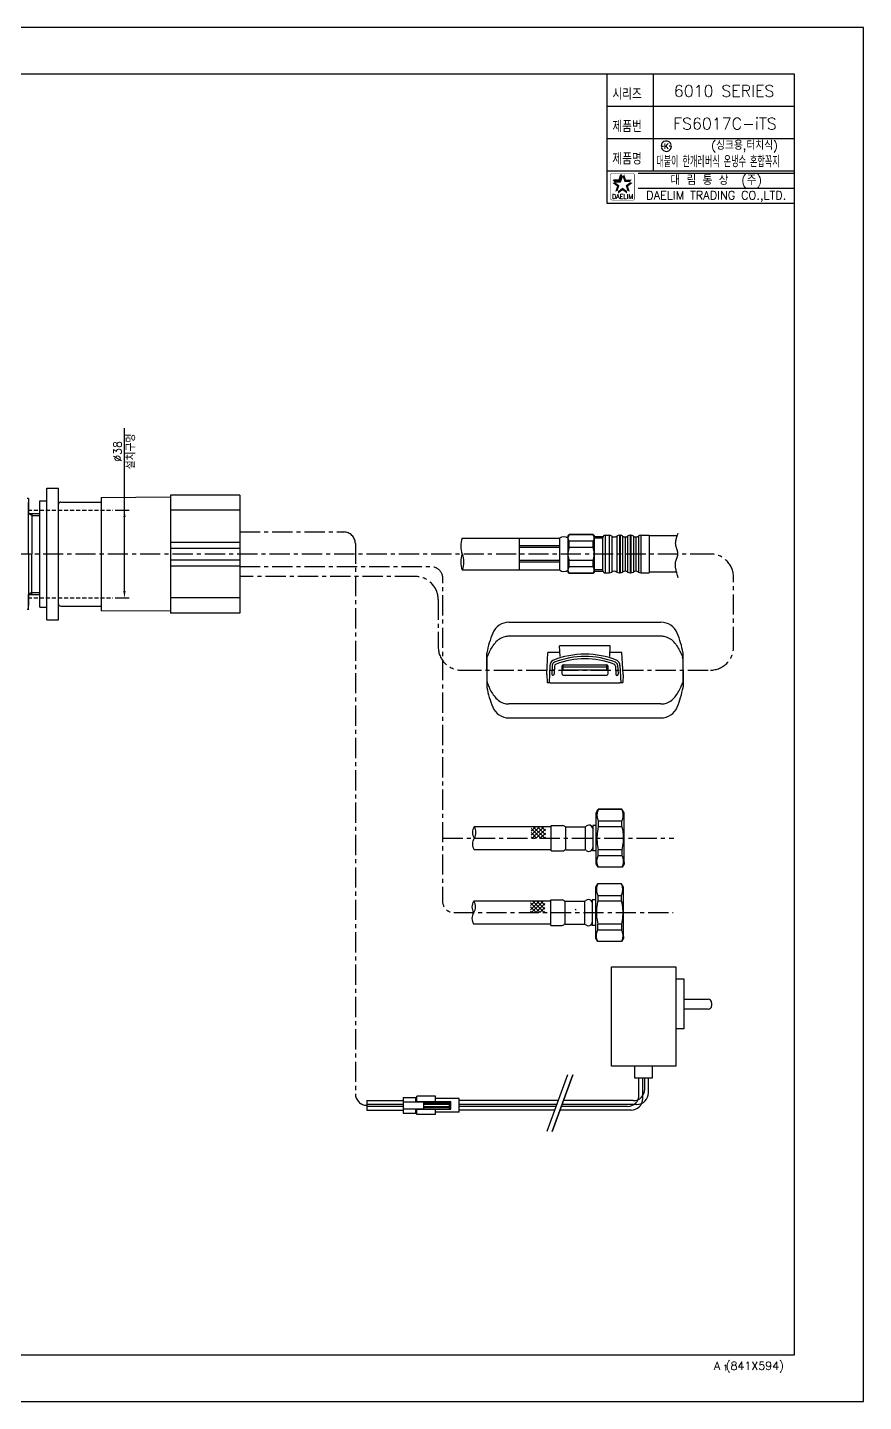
# Model space of a CAD drawing. Extents: x 19044 to 19885, y -10133 to -9539.
# Drawn here: x 19523 to 19885, y -10133 to -9539 of the extents above; entities that cross this region are included whole.
import ezdxf
from ezdxf.enums import TextEntityAlignment as Align

# ---------------------------------------------------------------- set-up
doc = ezdxf.new("R2010")
doc.units = 0
doc.header["$LTSCALE"] = 7
doc.header["$MEASUREMENT"] = 0
doc.linetypes.add('CENTER', pattern=[2, 1.25, -0.25, 0.25, -0.25])
doc.linetypes.add('HIDDEN', pattern=[0.375, 0.25, -0.125])
doc.layers.get('0').update_dxf_attribs({"color": 2, "linetype": 'CONTINUOUS'})
for name, color, linetype in [('02___PRT_ALL_AXES', 7, 'CONTINUOUS'), ('5', 2, 'CONTINUOUS'), ('6', 3, 'CONTINUOUS'), ('CENTER', 1, 'CENTER'), ('CL', 1, 'CENTER'), ('D', 2, 'CONTINUOUS'), ('DIM', 2, 'CONTINUOUS'), ('DWG', 7, 'CONTINUOUS'), ('HT', 3, 'CONTINUOUS'), ('TXT', 4, 'CONTINUOUS')]:
    doc.layers.add(name, color=color, linetype=linetype)
doc.styles.add('GHS', font='ROMANS.shx', dxfattribs={"bigfont": 'GHS.shx'})
doc.styles.add('HAN', font='TXT.shx', dxfattribs={"bigfont": 'GHS.shx'})
doc.styles.add('ROMANS', font='romans', dxfattribs={"bigfont": 'GHS.shx'})

# ---------------------------------------------------------------- blocks, each defined once
blk = doc.blocks.new('BORDER')
for p, q in [((1, 1), (0, 1)), ((1, 0), (1, 1)), ((0, 0), (1, 0))]:
    blk.add_line(p, q)
blk = doc.blocks.new('KS')
at = {"layer": 'D'}
for p, q in [((-2.25, 0), (-1.75, 0)), ((-1.75, 0), (-1.25, 0)), ((1.75, 0), (1.25, 0)), ((2.25, 0), (1.75, 0))]:
    blk.add_line(p, q, dxfattribs=at)
for start, end in [(15, 180), (195, 0)]:
    blk.add_arc((0, 0), 2.25, start, end, dxfattribs=at)
at = {"layer": 'D', "style": 'HAN'}
blk.add_text('K', height=2.39, dxfattribs=at).set_placement((0, 0), align=Align.MIDDLE)
blk = doc.blocks.new('A$C3E32364B')
at = {"layer": 'DWG'}
for p, q in [((-34.54, 16.63), (31.26, 16.63)), ((31.26, 10.58), (-34.54, 10.58)), ((9.34, 6.41), (-12.62, 6.41)), ((-12.38, 1.87), (-12.62, 6.41)), ((9.1, 1.87), (9.34, 6.41)), ((-44.06, 3.45), (-44.14, 3.45)), ((-44.14, -4.05), (-44.14, 3.45)), ((-44.14, 1.85), (-44.14, -9.95)), ((-18.14, -5.96), (-17.64, 3.58)), ((-12.47, 3.58), (-17.64, 3.58)), ((14.36, 3.58), (9.19, 3.58)), ((14.86, -5.96), (14.36, 3.58)), ((40.86, -4.05), (40.86, 3.01)), ((40.86, -9.95), (40.86, 1.85)), ((-44.14, -4.05), (-44.14, -11.1)), ((-16.79, -2.11), (-17.18, -9.49)), ((-15.78, -1.94), (-15.98, -5.72)), ((-14.89, -4.05), (-15.89, -4.05)), ((-14.8, -2.32), (-14.98, -5.78)), ((-11.54, -5.75), (-11.54, -2.25)), ((8.26, -4.05), (-11.54, -4.05)), ((-11.14, -2.25), (-11.14, -3.69)), ((-11.14, -2.63), (7.86, -2.63)), ((-11.04, -1.75), (7.76, -1.75)), ((-10.64, -1.75), (7.36, -1.75)), ((7.36, -4.05), (-10.64, -4.05)), ((7.86, -3.69), (7.86, -2.25)), ((8.26, -2.25), (8.26, -5.75)), ((11.52, -2.32), (11.7, -5.85)), ((12.5, -1.94), (12.7, -5.8)), ((13.51, -2.11), (13.9, -9.49)), ((40.86, -4.05), (40.86, -11.1)), ((-18.14, -5.96), (-17.96, -9.46)), ((-17.96, -9.46), (-17.18, -9.46)), ((-17.18, -9.46), (-17.18, -9.49)), ((-17.01, -6.25), (-17.01, -6.35)), ((-16.68, -9.57), (13.4, -9.57)), ((-15.48, -6.25), (-15.48, -6.25)), ((-15.18, -9.57), (-15.18, -9.59)), ((-11.04, -6.25), (7.76, -6.25)), ((11.9, -9.57), (11.9, -9.59)), ((12.2, -6.32), (12.2, -6.32)), ((13.9, -9.46), (14.68, -9.46)), ((14.86, -5.96), (14.68, -9.46)), ((31.26, -18.67), (-34.54, -18.67)), ((-34.54, -24.72), (31.26, -24.72))]:
    blk.add_line(p, q, dxfattribs=at)
for centre, radius, start, end in [((-2.86, -4.14), 41.91, 157.43223, 169.57491), ((-34.54, 9.03), 7.6, 90, 157.29733), ((31.26, 9.03), 7.6, 22.68919, 90), ((-0.34, -4.12), 41.83, 10.41318, 22.57955), ((-34.54, 2.98), 7.6, 103.51555, 142.31257), ((-34.55, 2.98), 7.6, 89.93328, 103.45426), ((31.27, 2.98), 7.6, 76.54571, 90.06022), ((31.26, 2.98), 7.6, 37.68741, 76.47946), ((-3.2, -4.07), 41.56, 169.59529, 170.00596), ((-13.8, -2.27), 3, 125.36739, 177), ((-1.64, -34.55), 37.4, 68.1958, 111.8042), ((-1.64, -34.55), 36.4, 68.76111, 111.23889), ((-1.64, -34.55), 35.4, 69.29829, 110.70171), ((10.52, -2.27), 3, 3, 54.63261), ((23.02, -4.28), 18.49, 17.64954, 18.57571), ((-0.08, -4.07), 41.56, 9.99404, 10.40471), ((-15.48, -5.75), 0.5, 177, 270), ((-14.28, -2.02), 1.5, 111.23889, 177), ((-15.48, -5.75), 0.5, 270, 357), ((-13.8, -2.37), 1, 110.70171, 177), ((-11.04, -2.25), 0.5, 90, 180), ((-11.04, -5.75), 0.5, 180, 270), ((-10.64, -2.25), 0.5, 90, 180), ((7.36, -2.25), 0.5, 0, 90), ((7.76, -2.25), 0.5, 0, 90), ((7.76, -5.75), 0.5, 270, 0), ((10.52, -2.37), 1, 3, 69.29829), ((11, -2.02), 1.5, 3, 68.76111), ((12.2, -5.82), 0.5, 183, 270), ((12.2, -5.82), 0.5, 270, 3), ((-3.2, -4.03), 41.56, 189.99404, 190.40471), ((-2.86, -3.95), 41.91, 190.42509, 202.56777), ((-0.34, -3.97), 41.83, 337.42045, 349.58682), ((23.02, -3.81), 18.49, 341.42429, 342.35046), ((-0.08, -4.03), 41.56, 349.59529, 350.00596), ((-34.54, -11.07), 7.6, 217.68743, 256.48445), ((31.26, -11.07), 7.6, 283.52054, 322.31259), ((-34.54, -17.12), 7.6, 202.70267, 270), ((-34.55, -11.08), 7.6, 256.54574, 270.06672), ((31.27, -11.07), 7.6, 269.93978, 283.45429), ((31.26, -17.12), 7.6, 270, 337.31081)]:
    blk.add_arc(centre, radius, start, end, dxfattribs=at)
for points, start_tangent, end_tangent in [([(-43.92, 1.33), (-43.13, 3.37), (-42.01, 5.51), (-40.55, 7.63)], (0.303182, 0.952933), (0.61135, 0.791361)), ([(37.27, 7.63), (38.73, 5.51), (39.85, 3.37), (40.54, 1.61)], (0.61135, -0.791361), (0.318546, -0.947907)), ([(-44.14, 3.01), (-44.13, 3.11), (-44.13, 3.15)], (0, 1), (0.171005, 0.98527)), ([(-44.14, -0.25), (-44.13, 0.03), (-44.12, 0.3), (-44.09, 0.57)], (0, 1), (0.138637, 0.990343)), ([(-44.09, 0.57), (-44.01, 0.97), (-43.92, 1.33)], (0.138637, 0.990343), (0.303383, 0.952869)), ([(40.8, 0.57), (40.73, 0.97), (40.64, 1.33)], (-0.138637, 0.990343), (-0.303014, 0.952986)), ([(40.86, -0.25), (40.85, 0.03), (40.84, 0.3), (40.8, 0.57)], (0, 1), (-0.138637, 0.990343)), ([(40.86, 3.01), (40.85, 3.11), (40.85, 3.15)], (0, 1), (-0.175646, 0.984453)), ([(-10.64, -4.05), (-10.83, -4.02), (-10.99, -3.94), (-11.1, -3.83), (-11.14, -3.69)], (-1, 0), (0, 1)), ([(7.86, -3.69), (7.82, -3.83), (7.71, -3.94), (7.55, -4.02), (7.36, -4.05)], (0, -1), (-1, 0)), ([(-44.14, -7.84), (-44.13, -8.12), (-44.12, -8.39), (-44.09, -8.66)], (0, -1), (0.138637, -0.990343)), ([(-44.14, -11.1), (-44.13, -11.2), (-44.13, -11.24)], (0, -1), (0.171005, -0.98527)), ([(-44.09, -8.66), (-44.01, -9.07), (-43.92, -9.42)], (0.138637, -0.990343), (0.303383, -0.952869)), ([(-43.92, -9.42), (-43.13, -11.46), (-42.01, -13.6), (-40.55, -15.72)], (0.303182, -0.952933), (0.61135, -0.791361)), ([(-16.68, -9.57), (-16.87, -9.56), (-17.03, -9.54), (-17.14, -9.52), (-17.18, -9.49)], (-1, 0), (0.052336, 0.99863)), ([(13.86, -9.52), (13.75, -9.54), (13.59, -9.56), (13.4, -9.57)], (-0.944425, -0.328728), (-1, 0)), ([(13.9, -9.49), (13.86, -9.52)], (0.052336, -0.99863), (-0.944425, -0.328728)), ([(37.27, -15.72), (38.73, -13.6), (39.85, -11.46), (40.54, -9.7)], (0.61135, 0.791361), (0.318546, 0.947907)), ([(40.8, -8.66), (40.73, -9.07), (40.64, -9.42)], (-0.138637, -0.990343), (-0.303014, -0.952986)), ([(40.86, -7.84), (40.85, -8.12), (40.84, -8.39), (40.8, -8.66)], (0, -1), (-0.138637, -0.990343)), ([(40.86, -11.1), (40.85, -11.2), (40.85, -11.24)], (0, -1), (-0.175646, -0.984453))]:
    blk.add_spline(points, degree=3, dxfattribs=dict(at, start_tangent=start_tangent, end_tangent=end_tangent))

msp = doc.modelspace()

# ---------------------------------------------------------------- hatches: boundary and pattern name
at = {"layer": 'HT', "ltscale": 0.6}
h = msp.add_hatch(dxfattribs=at)
h.set_pattern_fill('ANSI37', color=256, scale=10, angle=90)
h.set_pattern_definition([(135, (15684.6827, -30114.3704), (-0.88388348, -0.88388348), []), (225, (15684.6827, -30114.3704), (0.88388348, -0.88388348), [])])
h.paths.add_polyline_path([(19741.12, -9889.44), (19741.12, -9884.44), (19747.38, -9884.44), (19747.38, -9889.44)])
h = msp.add_hatch(dxfattribs=at)
h.set_pattern_fill('ANSI37', color=256, scale=10, angle=90)
h.set_pattern_definition([(135, (15684.455, -30146.5324), (-0.88388348, -0.88388348), []), (225, (15684.455, -30146.5324), (0.88388348, -0.88388348), [])])
h.paths.add_polyline_path([(19740.89, -9921.6), (19740.89, -9916.6), (19747.15, -9916.6), (19747.15, -9921.6)])

# ---------------------------------------------------------------- linework, layer by layer
at = {"color": 7}
for p, q in [((19774, -9558.94), (19774, -9614.94)), ((19794, -9558.94), (19794, -9600.94)), ((19774, -9572.94), (19855, -9572.94)), ((19774, -9586.94), (19855, -9586.94)), ((19774, -9600.94), (19855, -9600.94)), ((19774, -9614.94), (19855, -9614.94))]:
    msp.add_line(p, q, dxfattribs=at)
at = {"color": 2}
for p, q in [((19776.81, -9604.76), (19779.24, -9604.76)), ((19777.48, -9605.68), (19776.81, -9604.76)), ((19779.24, -9604.76), (19779.99, -9602.45)), ((19779.9, -9605.68), (19780.65, -9603.37)), ((19780.65, -9603.37), (19779.99, -9602.45)), ((19777.48, -9605.68), (19779.9, -9605.68)), ((19699.79, -10000.88), (19691.79, -10000.88)), ((19691.79, -10003.38), (19691.79, -10000.88)), ((19699.79, -10003.18), (19699.79, -10000.88)), ((19710.09, -10001.88), (19699.79, -10001.88)), ((19710.09, -10007.88), (19710.09, -10001.88)), ((19691.79, -10003.18), (19706.39, -10003.18)), ((19691.79, -10008.88), (19691.79, -10006.38)), ((19691.79, -10006.58), (19706.39, -10006.58)), ((19699.79, -10008.88), (19691.79, -10008.88)), ((19694.79, -10006.58), (19694.79, -10003.18)), ((19694.79, -10003.88), (19705.79, -10003.88)), ((19694.79, -10004.38), (19705.79, -10004.38)), ((19694.79, -10005.38), (19705.79, -10005.38)), ((19694.79, -10005.88), (19705.79, -10005.88)), ((19699.79, -10008.88), (19699.79, -10006.58)), ((19710.09, -10007.88), (19699.79, -10007.88)), ((19705.79, -10006.58), (19705.79, -10003.18)), ((19706.39, -10006.58), (19706.39, -10003.18))]:
    msp.add_line(p, q, dxfattribs=at)
at = {"color": 2, "linetype": 'Continuous'}
for p, q in [((19787.5, -9601.94), (19855, -9601.94)), ((19787.5, -9608.44), (19855, -9608.44))]:
    msp.add_line(p, q, dxfattribs=at)
at = {"color": 6}
for p, q in [((19756.27, -9759.22), (19757.22, -9759.22)), ((19773.15, -9758.46), (19773.15, -9774.71)), ((19774.95, -9758.46), (19774.95, -9774.71)), ((19776.04, -9758.82), (19776.04, -9774.35)), ((19778.25, -9758.82), (19778.25, -9774.35)), ((19779.35, -9758.46), (19779.35, -9774.71)), ((19779.65, -9758.46), (19779.65, -9774.71)), ((19780.76, -9758.82), (19780.76, -9774.35)), ((19781.83, -9759.18), (19781.83, -9773.99)), ((19782.9, -9758.82), (19782.9, -9774.35)), ((19784.01, -9758.46), (19784.01, -9774.71)), ((19784.32, -9758.46), (19784.32, -9774.71)), ((19785.43, -9758.82), (19785.43, -9774.35)), ((19786.5, -9759.18), (19786.5, -9773.99)), ((19787.57, -9758.82), (19787.57, -9774.35)), ((19788.68, -9758.46), (19788.68, -9774.71)), ((19772.22, -9759.71), (19768.47, -9759.71)), ((19772.22, -9773.46), (19768.47, -9773.46))]:
    msp.add_line(p, q, dxfattribs=at)
at = {"color": 7, "linetype": 'Continuous'}
for p, q in [((19757.69, -9758.15), (19757.22, -9758.61)), ((19757.22, -9774.55), (19757.22, -9758.61)), ((19757.69, -9758.15), (19757.69, -9758.3)), ((19768, -9758.3), (19757.69, -9758.3)), ((19768.47, -9758.61), (19768, -9758.15)), ((19768, -9758.3), (19768, -9758.15)), ((19768.47, -9758.61), (19768.47, -9774.55)), ((19773.15, -9758.46), (19774.95, -9758.46)), ((19779.35, -9758.46), (19779.65, -9758.46)), ((19784.01, -9758.46), (19784.32, -9758.46)), ((19788.66, -9758.46), (19792.22, -9758.46)), ((19792.22, -9758.46), (19792.22, -9774.71)), ((19768, -9761.07), (19757.69, -9761.07)), ((19757.69, -9763.81), (19757.69, -9761.07)), ((19768, -9763.81), (19757.69, -9763.81)), ((19768, -9763.81), (19768, -9761.07)), ((19768, -9769.36), (19757.69, -9769.36)), ((19757.69, -9772.1), (19757.69, -9769.36)), ((19768, -9772.1), (19768, -9769.36)), ((19757.69, -9775.02), (19757.22, -9774.55)), ((19768, -9772.1), (19757.69, -9772.1)), ((19768, -9774.87), (19757.69, -9774.87)), ((19757.69, -9774.87), (19757.69, -9775.02)), ((19768.47, -9774.55), (19768, -9775.02)), ((19768, -9775.02), (19768, -9774.87)), ((19773.15, -9774.71), (19774.95, -9774.71)), ((19779.35, -9774.71), (19779.65, -9774.71)), ((19784.01, -9774.71), (19784.32, -9774.71)), ((19788.66, -9774.71), (19792.22, -9774.71))]:
    msp.add_line(p, q, dxfattribs=at)
for p, q in [((19772.22, -9759.08), (19768.47, -9759.08)), ((19772.22, -9773.78), (19772.22, -9759.38)), ((19804.35, -9758.77), (19792.22, -9758.77)), ((19711.4, -9759.71), (19753.47, -9759.71)), ((19735.97, -9759.71), (19735.97, -9773.46)), ((19735.97, -9759.71), (19735.97, -9773.46)), ((19753.47, -9763.1), (19735.97, -9763.1)), ((19753.47, -9763.81), (19735.97, -9763.81)), ((19753.47, -9759.71), (19753.47, -9773.46)), ((19753.47, -9769.36), (19735.97, -9769.36)), ((19753.47, -9770.06), (19735.97, -9770.06)), ((19711.4, -9773.46), (19753.47, -9773.46)), ((19772.22, -9774.08), (19768.47, -9774.08)), ((19804.12, -9774.4), (19792.22, -9774.4)), ((19790.34, -9997.88), (19790.34, -9993.06)), ((19791.94, -9999.48), (19791.94, -9993.06)), ((19670.13, -10002.83), (19685.79, -10002.83)), ((19752.9, -10002.88), (19710.04, -10002.88)), ((19785.34, -10002.88), (19755.19, -10002.88)), ((19670.13, -10004.43), (19685.79, -10004.43)), ((19752.31, -10004.48), (19710.04, -10004.48)), ((19786.94, -10004.48), (19754.6, -10004.48))]:
    msp.add_line(p, q)
at = {"color": 5}
msp.add_line((19760.61, -9920.6), (19760.18, -9920.09), dxfattribs=at)
at = {"color": 1}
for p, q in [((19787.84, -10000.38), (19787.84, -9993.06)), ((19789.44, -10001.98), (19789.44, -9993.06)), ((19685.79, -10001.48), (19685.79, -10008.28)), ((19685.79, -10001.48), (19691.29, -10001.48)), ((19691.29, -10003.38), (19691.29, -10001.48)), ((19691.29, -10002.08), (19691.79, -10002.08)), ((19691.79, -10003.38), (19691.79, -10002.08)), ((19670.13, -10005.33), (19685.79, -10005.33)), ((19670.13, -10006.93), (19685.79, -10006.93)), ((19685.79, -10003.38), (19694.79, -10003.38)), ((19685.79, -10006.38), (19694.79, -10006.38)), ((19685.79, -10008.28), (19691.29, -10008.28)), ((19691.29, -10008.28), (19691.29, -10006.38)), ((19691.29, -10007.68), (19691.79, -10007.68)), ((19691.79, -10007.68), (19691.79, -10006.38)), ((19694.79, -10006.38), (19694.79, -10003.38)), ((19751.98, -10005.38), (19710.04, -10005.38)), ((19751.39, -10006.98), (19710.04, -10006.98)), ((19784.44, -10006.98), (19753.69, -10006.98)), ((19782.84, -10005.38), (19754.27, -10005.38))]:
    msp.add_line(p, q, dxfattribs=at)
at = {"color": 2, "linetype": 'Continuous', "const_width": 0.2}
for points in [[(19775.48, -9602.81, -0.414214), (19776.23, -9602.06)], [(19775.48, -9612.81), (19775.48, -9602.81, -1)], [(19776.23, -9602.06), (19785.23, -9602.06, -0.414214), (19785.98, -9602.81, 0.043396)], [(19785.98, -9602.81), (19785.98, -9612.81, -0.414214), (19785.23, -9613.56)], [(19785.23, -9613.56), (19776.48, -9613.56, -0.414214), (19775.48, -9612.81, 0.672398)]]:
    msp.add_lwpolyline(points, format="xyb", dxfattribs=at)
for centre, radius, start, end in [((19755.35, -9762.21), 3.12, 53.1301, 126.8699), ((19755.35, -9770.96), 3.12, 233.1301, 306.8699), ((19785.34, -9997.88), 5, 270, 0), ((19786.94, -9999.48), 5, 270, 0)]:
    msp.add_arc(centre, radius, start, end)
at = {"color": 7, "linetype": 'Continuous'}
for centre, radius, start, end in [((19773.15, -9759.38), 0.926, 90, 180), ((19774.94, -9760.33), 1.87, 53.87348, 89.73072), ((19777.15, -9757.31), 1.87, 233.87348, 306.12652), ((19779.36, -9760.33), 1.87, 90.26928, 126.12652), ((19779.66, -9760.33), 1.87, 53.87348, 90.26928), ((19781.87, -9757.31), 1.87, 233.87348, 268.90941), ((19781.8, -9757.31), 1.87, 271.09059, 306.12652), ((19784.01, -9760.33), 1.87, 89.73072, 126.12652), ((19784.33, -9760.33), 1.87, 53.87348, 90.26928), ((19786.54, -9757.31), 1.87, 233.87348, 268.90941), ((19786.46, -9757.31), 1.87, 271.09059, 306.12652), ((19788.67, -9760.33), 1.87, 89.73072, 126.12652), ((19773.15, -9773.78), 0.926, 180, 270), ((19774.94, -9772.84), 1.87, 270.26928, 306.12652), ((19777.15, -9775.86), 1.87, 53.87348, 126.12652), ((19779.36, -9772.84), 1.87, 233.87348, 269.73072), ((19779.66, -9772.84), 1.87, 269.73072, 306.12652), ((19781.87, -9775.86), 1.87, 91.09059, 126.12652), ((19781.8, -9775.86), 1.87, 53.87348, 88.90941), ((19784.01, -9772.84), 1.87, 233.87348, 270.26928), ((19784.33, -9772.84), 1.87, 269.73072, 306.12652), ((19786.54, -9775.86), 1.87, 91.09059, 126.12652), ((19786.46, -9775.86), 1.87, 53.87348, 88.90941), ((19788.67, -9772.84), 1.87, 233.87348, 270.26928)]:
    msp.add_arc(centre, radius, start, end, dxfattribs=at)
at = {"color": 1}
for centre in [(19782.84, -10000.38), (19784.44, -10001.98)]:
    msp.add_arc(centre, 5, 270, 0, dxfattribs=at)
at = {"color": 7, "linetype": 'Continuous'}
for points, knots in [([(19757.22, -9759.68), (19757.22, -9759.56), (19757.25, -9759.32), (19757.34, -9758.97), (19757.49, -9758.63), (19757.62, -9758.4), (19757.69, -9758.3)], [0, 0, 0, 0, 0.238592, 0.482452, 0.735548, 1, 1, 1, 1]), ([(19768.47, -9759.68), (19768.47, -9759.56), (19768.45, -9759.32), (19768.36, -9758.97), (19768.21, -9758.63), (19768.08, -9758.4), (19768, -9758.3)], [0, 0, 0, 0, 0.238592, 0.482452, 0.735548, 1, 1, 1, 1]), ([(19757.69, -9761.07), (19757.62, -9760.96), (19757.49, -9760.74), (19757.34, -9760.39), (19757.25, -9760.04), (19757.22, -9759.8), (19757.22, -9759.68)], [0, 0, 0, 0, 0.264452, 0.517548, 0.761408, 1, 1, 1, 1]), ([(19757.22, -9766.58), (19757.22, -9766.35), (19757.24, -9765.88), (19757.37, -9764.94), (19757.55, -9764.26), (19757.69, -9763.81)], [0, 0, 0, 0, 0.250079, 0.500158, 1, 1, 1, 1]), ([(19768, -9761.07), (19768.08, -9760.96), (19768.21, -9760.74), (19768.36, -9760.39), (19768.45, -9760.04), (19768.47, -9759.8), (19768.47, -9759.68)], [0, 0, 0, 0, 0.264452, 0.517548, 0.761408, 1, 1, 1, 1]), ([(19768.47, -9766.58), (19768.47, -9766.35), (19768.45, -9765.88), (19768.33, -9764.94), (19768.15, -9764.26), (19768, -9763.81)], [0, 0, 0, 0, 0.250079, 0.500158, 1, 1, 1, 1]), ([(19757.69, -9769.36), (19757.55, -9768.91), (19757.37, -9768.22), (19757.24, -9767.29), (19757.22, -9766.82), (19757.22, -9766.58)], [0, 0, 0, 0, 0.499842, 0.749921, 1, 1, 1, 1]), ([(19768, -9769.36), (19768.15, -9768.91), (19768.33, -9768.22), (19768.45, -9767.29), (19768.47, -9766.82), (19768.47, -9766.58)], [0, 0, 0, 0, 0.499842, 0.749921, 1, 1, 1, 1]), ([(19757.22, -9773.48), (19757.22, -9773.37), (19757.25, -9773.13), (19757.34, -9772.77), (19757.49, -9772.43), (19757.62, -9772.21), (19757.69, -9772.1)], [0, 0, 0, 0, 0.238592, 0.482452, 0.735548, 1, 1, 1, 1]), ([(19757.69, -9774.87), (19757.62, -9774.76), (19757.49, -9774.54), (19757.34, -9774.19), (19757.25, -9773.84), (19757.22, -9773.6), (19757.22, -9773.48)], [0, 0, 0, 0, 0.264452, 0.517548, 0.761408, 1, 1, 1, 1]), ([(19768.47, -9773.48), (19768.47, -9773.37), (19768.45, -9773.13), (19768.36, -9772.77), (19768.21, -9772.43), (19768.08, -9772.21), (19768, -9772.1)], [0, 0, 0, 0, 0.238592, 0.482452, 0.735548, 1, 1, 1, 1]), ([(19768, -9774.87), (19768.08, -9774.76), (19768.21, -9774.54), (19768.36, -9774.19), (19768.45, -9773.84), (19768.47, -9773.6), (19768.47, -9773.48)], [0, 0, 0, 0, 0.264452, 0.517548, 0.761408, 1, 1, 1, 1])]:
    msp.add_open_spline(points, degree=3, knots=knots, dxfattribs=at)
at = {"color": 2}
for points in [[(19776.81, -9604.76), (19777.48, -9605.68), (19779.24, -9604.76), (19779.9, -9605.68)], [(19779.24, -9604.76), (19779.9, -9605.68), (19779.99, -9602.45), (19780.65, -9603.37)], [(19781.46, -9602.45), (19780.8, -9603.37), (19782.21, -9604.76), (19781.55, -9605.68)], [(19782.21, -9604.76), (19781.55, -9605.68), (19784.64, -9604.76), (19783.97, -9605.68)], [(19778.32, -9607.59), (19779.39, -9607.24), (19776.36, -9606.17), (19777.43, -9605.82)], [(19777.57, -9609.9), (19778.64, -9609.55), (19778.32, -9607.59), (19779.39, -9607.24)], [(19780.73, -9609.34), (19780.73, -9608.21), (19778.76, -9610.77), (19778.76, -9609.64)], [(19782.69, -9610.77), (19782.69, -9609.64), (19780.73, -9609.34), (19780.73, -9608.21)], [(19785.1, -9606.17), (19784.02, -9605.82), (19783.13, -9607.59), (19782.06, -9607.24)], [(19783.13, -9607.59), (19782.06, -9607.24), (19783.88, -9609.9), (19782.81, -9609.55)]]:
    msp.add_solid(points, dxfattribs=at)
at = {"layer": '02___PRT_ALL_AXES', "color": 7, "linetype": 'Continuous'}
for p, q in [((19768, -9758.15), (19757.69, -9758.15)), ((19768, -9775.02), (19757.69, -9775.02))]:
    msp.add_line(p, q, dxfattribs=at)
at = {"layer": '5', "color": 0, "linetype": 'Continuous'}
for p, q in [((19807.27, -9959.06), (19817.78, -9959.06)), ((19819.28, -9960.56), (19819.28, -9961.84)), ((19817.78, -9963.34), (19807.27, -9963.34)), ((19748.09, -10016.01), (19757.02, -9991.6)), ((19750.33, -10016.15), (19759.26, -9991.75)), ((19750.38, -10016.01), (19759.32, -9991.6))]:
    msp.add_line(p, q, dxfattribs=at)
msp.add_lwpolyline([(19775.99, -9944.97), (19803.79, -9944.97), (19803.79, -9987.99), (19775.99, -9987.99)], close=True, dxfattribs=at)
for points in [[(19803.79, -9950.16), (19807.27, -9950.16), (19807.27, -9971.84), (19803.79, -9971.84)], [(19793.59, -9987.99), (19793.59, -9993.09), (19786.03, -9993.09), (19786.03, -9987.99)]]:
    msp.add_lwpolyline(points, dxfattribs=at)
for centre, start, end in [((19817.78, -9960.56), 0, 90), ((19817.78, -9961.84), 270, 0)]:
    msp.add_arc(centre, 1.5, start, end, dxfattribs=at)
at = {"layer": '6'}
msp.add_lwpolyline([(19804.82, -9776.85, -0.00438), (19804.22, -9774.76, -0.003598), (19804.07, -9774.2, -0.006082), (19803.93, -9773.63, -0.008667), (19803.8, -9773.06, -0.011396), (19803.7, -9772.5, -0.014251), (19803.63, -9771.94, -0.017204), (19803.6, -9771.38, -0.020137), (19803.61, -9770.82, -0.022892), (19803.66, -9770.27, -0.025211), (19803.77, -9769.72, -0.013861), (19803.86, -9769.4, -0.007873), (19803.97, -9769.09, -0.005853), (19804.08, -9768.77, -0.000177), (19804.2, -9768.46, 0.002663), (19804.31, -9768.15, 0.006519), (19804.42, -9767.83, 0.010605), (19804.52, -9767.52, 0.014918), (19804.6, -9767.21, 0.019502), (19804.66, -9766.9, 0.02413), (19804.69, -9766.58, 0.030961), (19804.68, -9766.2, 0.021823), (19804.63, -9765.82, 0.019241), (19804.55, -9765.43, 0.010495), (19804.45, -9765.05, 0.008652), (19804.33, -9764.66, 0.000577), (19804.2, -9764.28, -0.00251), (19804.08, -9763.89, -0.00728), (19803.96, -9763.5, -0.012311), (19803.85, -9763.11, -0.017646), (19803.77, -9762.73, -0.025993), (19803.72, -9762.24, -0.021171), (19803.71, -9761.75, -0.020859), (19803.74, -9761.26, -0.015517), (19803.81, -9760.77, -0.015069), (19803.91, -9760.28, -0.009842), (19804.03, -9759.79, -0.009633), (19804.18, -9759.3, -0.004679), (19804.34, -9758.81, -0.004713), (19804.51, -9758.32, -0.001727), (19804.77, -9757.59)], format="xyb", dxfattribs=at)
at = {"layer": 'CENTER', "color": 1, "linetype": 'CENTER'}
for p, q in [((19818.74, -9766.58), (19360.65, -9766.58)), ((19828.74, -9806.76), (19828.74, -9776.58)), ((19700.98, -9786.26), (19700.98, -9806.76)), ((19710.98, -9816.76), (19818.74, -9816.76))]:
    msp.add_line(p, q, dxfattribs=at)
at = {"layer": 'CENTER', "color": 1, "linetype": 'CENTER', "flags": 128}
msp.add_lwpolyline([(19615.15, -9771.95), (19697.83, -9771.95, -0.414214), (19702.83, -9776.95), (19702.83, -9916.6, 0.414214), (19707.83, -9921.6), (19802.69, -9921.6)], format="xyb", dxfattribs=at)
at = {"layer": 'CENTER', "color": 1, "linetype": 'CENTER'}
for centre, start, end in [((19818.74, -9776.58), 0, 90), ((19690.98, -9786.26), 0, 90), ((19710.98, -9806.76), 180, 270), ((19818.74, -9806.76), 270, 0)]:
    msp.add_arc(centre, 10, start, end, dxfattribs=at)
at = {"layer": 'CL'}
for p, q in [((19615.15, -9757.03), (19660.13, -9757.03)), ((19665.13, -9762.03), (19665.13, -9999.9)), ((19690.98, -9776.26), (19615.15, -9776.26)), ((19702.83, -9889.44), (19802.92, -9889.44))]:
    msp.add_line(p, q, dxfattribs=at)
for centre, start, end in [((19660.13, -9762.03), 0, 90), ((19670.13, -9999.9), 180, 270)]:
    msp.add_arc(centre, 5, start, end, dxfattribs=at)
at = {"layer": 'D'}
for p, q in [((19756.14, -9894.44), (19756.14, -9884.44)), ((19764.49, -9884.44), (19764.49, -9894.44)), ((19755.91, -9926.6), (19755.91, -9916.6)), ((19764.27, -9916.6), (19764.27, -9926.6))]:
    msp.add_line(p, q, dxfattribs=at)
for centre, start, end in [((19720.41, -9886.94), 146.97503, 213.02497), ((19720.41, -9891.94), 146.97503, 213.02497), ((19712.72, -9886.94), 326.97503, 33.02497), ((19720.18, -9919.1), 146.97503, 213.02497), ((19712.49, -9919.1), 326.97503, 33.02497), ((19720.18, -9924.1), 146.97503, 213.02497)]:
    msp.add_arc(centre, 4.59, start, end, dxfattribs=at)
at = {"layer": 'DIM'}
for p, q in [((19565.22, -9782.58), (19565.22, -9712.2)), ((19561.15, -9747.58), (19567.22, -9747.58)), ((19561.15, -9785.58), (19567.22, -9785.58)), ((19670.13, -10002.83), (19670.13, -10006.93)), ((19670.13, -10004.9), (19670.13, -10004.9))]:
    msp.add_line(p, q, dxfattribs=at)
at = {"layer": 'DIM', "color": 3, "linetype": 'HIDDEN'}
for p, q in [((19523.35, -9747.58), (19560.15, -9747.58)), ((19523.35, -9785.58), (19560.15, -9785.58))]:
    msp.add_line(p, q, dxfattribs=at)
at = {"layer": 'DIM'}
for points in [[(19564.72, -9750.58), (19565.72, -9750.58), (19565.22, -9747.58)], [(19564.72, -9782.58), (19565.72, -9782.58), (19565.22, -9785.58)]]:
    msp.add_solid(points, dxfattribs=at)
at = {"layer": 'DWG'}
for p, q in [((19531.65, -9795.08), (19531.65, -9738.08)), ((19531.65, -9738.08), (19536.65, -9738.08)), ((19536.65, -9795.08), (19536.65, -9738.08)), ((19585.15, -9741.08), (19585.15, -9792.08)), ((19615.15, -9741.08), (19585.15, -9741.08)), ((19615.15, -9741.08), (19615.15, -9792.08)), ((19523.65, -9742.58), (19523.65, -9742.58)), ((19528.65, -9789.58), (19528.65, -9743.58)), ((19528.65, -9743.58), (19531.65, -9743.58)), ((19537.65, -9744.08), (19555.15, -9744.08)), ((19555.15, -9742.08), (19585.15, -9741.83)), ((19555.15, -9742.08), (19555.15, -9791.08)), ((19523.65, -9749.08), (19528.65, -9749.08)), ((19525.15, -9749.98), (19523.65, -9749.12)), ((19525.15, -9749.08), (19525.15, -9766.58)), ((19525.15, -9749.98), (19528.65, -9749.98)), ((19615.15, -9747.58), (19585.15, -9747.58)), ((19585.15, -9761.43), (19615.15, -9761.43)), ((19585.15, -9764.08), (19615.15, -9764.08)), ((19525.15, -9784.08), (19525.15, -9766.58)), ((19585.15, -9769.08), (19615.15, -9769.08)), ((19585.15, -9771.73), (19615.15, -9771.73)), ((19525.15, -9783.18), (19523.65, -9784.05)), ((19523.65, -9784.08), (19528.65, -9784.08)), ((19525.15, -9783.18), (19528.65, -9783.18)), ((19537.65, -9789.08), (19555.15, -9789.08)), ((19615.15, -9785.58), (19585.15, -9785.58)), ((19528.65, -9789.58), (19531.65, -9789.58)), ((19585.15, -9791.33), (19555.15, -9791.08)), ((19615.15, -9792.08), (19585.15, -9792.08)), ((19531.65, -9795.08), (19536.65, -9795.08)), ((19769.36, -9878.44), (19770.23, -9876.94)), ((19780.49, -9876.94), (19770.23, -9876.94)), ((19780.49, -9877.02), (19770.23, -9877.02)), ((19781.36, -9878.44), (19780.49, -9876.94)), ((19749.86, -9894.94), (19749.86, -9883.94)), ((19749.86, -9883.94), (19754.77, -9883.94)), ((19767.86, -9883.94), (19767.86, -9894.74)), ((19769.36, -9883.94), (19767.86, -9883.94)), ((19769.36, -9900.44), (19769.36, -9878.44)), ((19770.24, -9881.97), (19780.46, -9881.97)), ((19781.36, -9886.71), (19781.36, -9878.44)), ((19749.86, -9884.44), (19716.57, -9884.44)), ((19755.64, -9884.27), (19755.58, -9884.22)), ((19756.14, -9884.44), (19764.49, -9884.44)), ((19780.46, -9884.45), (19770.24, -9884.45)), ((19781.36, -9899.74), (19781.36, -9886.71)), ((19749.86, -9894.44), (19716.57, -9894.44)), ((19749.86, -9894.94), (19754.77, -9894.94)), ((19755.64, -9894.61), (19755.58, -9894.66)), ((19756.14, -9894.44), (19764.49, -9894.44)), ((19767.86, -9894.94), (19767.86, -9894.74)), ((19769.36, -9894.94), (19767.86, -9894.94)), ((19780.46, -9894.43), (19770.24, -9894.43)), ((19770.22, -9901.94), (19769.36, -9900.44)), ((19769.36, -9900.44), (19769.36, -9900.44)), ((19780.5, -9901.94), (19770.22, -9901.94)), ((19770.22, -9901.94), (19770.22, -9901.94)), ((19770.24, -9896.91), (19780.46, -9896.91)), ((19781.36, -9900.44), (19780.5, -9901.94)), ((19781.36, -9899.74), (19781.36, -9900.44)), ((19769.13, -9910.6), (19770, -9909.1)), ((19769.13, -9932.6), (19769.13, -9910.6)), ((19780.26, -9909.1), (19770, -9909.1)), ((19780.26, -9909.19), (19770, -9909.19)), ((19781.13, -9910.6), (19780.26, -9909.1)), ((19781.13, -9918.87), (19781.13, -9910.6)), ((19749.63, -9916.6), (19716.34, -9916.6)), ((19749.63, -9927.1), (19749.63, -9916.1)), ((19749.63, -9916.1), (19754.55, -9916.1)), ((19755.41, -9916.43), (19755.35, -9916.38)), ((19755.91, -9916.6), (19764.27, -9916.6)), ((19767.63, -9916.1), (19767.63, -9926.9)), ((19769.13, -9916.1), (19767.63, -9916.1)), ((19770.02, -9914.13), (19780.23, -9914.13)), ((19780.23, -9916.61), (19770.02, -9916.61)), ((19781.13, -9931.9), (19781.13, -9918.87)), ((19749.63, -9926.6), (19716.34, -9926.6)), ((19749.63, -9927.1), (19754.55, -9927.1)), ((19755.41, -9926.77), (19755.35, -9926.82)), ((19755.91, -9926.6), (19764.27, -9926.6)), ((19767.63, -9927.1), (19767.63, -9926.9)), ((19769.13, -9927.1), (19767.63, -9927.1)), ((19780.23, -9926.59), (19770.02, -9926.59)), ((19770.02, -9929.07), (19780.23, -9929.07)), ((19770, -9934.1), (19769.13, -9932.6)), ((19769.13, -9932.6), (19769.13, -9932.6)), ((19780.27, -9934.1), (19770, -9934.1)), ((19770, -9934.1), (19770, -9934.1)), ((19781.13, -9932.6), (19780.27, -9934.1)), ((19781.13, -9931.9), (19781.13, -9932.6))]:
    msp.add_line(p, q, dxfattribs=at)
at = {"layer": 'DWG', "color": 7, "linetype": 'Continuous'}
for p, q in [((19523.65, -9742.58), (19523.15, -9742.58)), ((19523.65, -9742.58), (19523.65, -9749.08)), ((19523.65, -9766.58), (19523.65, -9744.33)), ((19523.65, -9766.58), (19523.65, -9788.83)), ((19523.65, -9790.58), (19523.65, -9784.08)), ((19523.65, -9790.58), (19523.15, -9790.58))]:
    msp.add_line(p, q, dxfattribs=at)
at = {"layer": 'DWG', "flags": 128}
for points in [[(19770.23, -9877.02), (19770.13, -9877.25), (19770.05, -9877.46), (19769.97, -9877.68), (19769.9, -9877.89), (19769.84, -9878.09), (19769.79, -9878.3), (19769.74, -9878.5), (19769.71, -9878.7), (19769.68, -9878.9), (19769.66, -9879.1), (19769.65, -9879.3), (19769.65, -9879.49), (19769.65, -9879.69), (19769.66, -9879.89), (19769.69, -9880.09), (19769.71, -9880.29), (19769.75, -9880.49), (19769.79, -9880.69), (19769.85, -9880.89), (19769.91, -9881.1), (19769.98, -9881.31), (19770.06, -9881.53), (19770.14, -9881.74), (19770.24, -9881.97)], [(19770.23, -9876.94), (19770.23, -9876.94), (19770.23, -9876.94), (19770.23, -9876.94), (19770.23, -9876.94), (19770.23, -9876.94), (19770.23, -9876.94), (19770.23, -9876.94), (19770.23, -9876.95), (19770.23, -9876.95), (19770.23, -9876.95), (19770.23, -9876.96), (19770.23, -9876.96), (19770.23, -9876.96), (19770.23, -9876.97), (19770.23, -9876.97), (19770.23, -9876.97), (19770.23, -9876.98), (19770.23, -9876.99), (19770.23, -9876.99), (19770.23, -9877), (19770.23, -9877), (19770.23, -9877.01), (19770.23, -9877.02), (19770.23, -9877.02)], [(19780.46, -9881.97), (19780.56, -9881.74), (19780.65, -9881.53), (19780.73, -9881.31), (19780.8, -9881.1), (19780.86, -9880.89), (19780.91, -9880.69), (19780.96, -9880.49), (19780.99, -9880.28), (19781.02, -9880.08), (19781.04, -9879.89), (19781.06, -9879.69), (19781.06, -9879.49), (19781.06, -9879.29), (19781.05, -9879.1), (19781.03, -9878.9), (19781, -9878.7), (19780.97, -9878.5), (19780.92, -9878.3), (19780.87, -9878.09), (19780.81, -9877.88), (19780.75, -9877.67), (19780.67, -9877.46), (19780.58, -9877.24), (19780.49, -9877.02)], [(19780.49, -9877.02), (19780.49, -9877.02), (19780.49, -9877.01), (19780.49, -9877), (19780.49, -9877), (19780.49, -9876.99), (19780.49, -9876.98), (19780.49, -9876.98), (19780.49, -9876.97), (19780.49, -9876.97), (19780.49, -9876.97), (19780.49, -9876.96), (19780.49, -9876.96), (19780.49, -9876.95), (19780.49, -9876.95), (19780.49, -9876.95), (19780.49, -9876.95), (19780.49, -9876.94), (19780.49, -9876.94), (19780.49, -9876.94), (19780.49, -9876.94), (19780.49, -9876.94), (19780.49, -9876.94), (19780.49, -9876.94), (19780.49, -9876.94)], [(19770.24, -9881.97), (19770.24, -9882.06), (19770.24, -9882.16), (19770.24, -9882.26), (19770.24, -9882.35), (19770.24, -9882.45), (19770.24, -9882.55), (19770.24, -9882.65), (19770.24, -9882.75), (19770.24, -9882.85), (19770.24, -9882.96), (19770.24, -9883.06), (19770.24, -9883.16), (19770.24, -9883.27), (19770.24, -9883.37), (19770.24, -9883.48), (19770.24, -9883.58), (19770.24, -9883.69), (19770.24, -9883.8), (19770.24, -9883.9), (19770.24, -9884.01), (19770.24, -9884.12), (19770.24, -9884.23), (19770.24, -9884.34), (19770.24, -9884.45)], [(19780.46, -9884.45), (19780.46, -9884.34), (19780.46, -9884.23), (19780.46, -9884.12), (19780.46, -9884.01), (19780.46, -9883.9), (19780.46, -9883.8), (19780.46, -9883.69), (19780.46, -9883.58), (19780.46, -9883.48), (19780.46, -9883.37), (19780.46, -9883.27), (19780.46, -9883.16), (19780.46, -9883.06), (19780.46, -9882.96), (19780.46, -9882.85), (19780.46, -9882.75), (19780.46, -9882.65), (19780.46, -9882.55), (19780.46, -9882.45), (19780.46, -9882.35), (19780.46, -9882.26), (19780.46, -9882.16), (19780.46, -9882.06), (19780.46, -9881.97)], [(19770.24, -9884.45), (19770.17, -9884.8), (19770.1, -9885.14), (19770.03, -9885.48), (19769.97, -9885.82), (19769.91, -9886.15), (19769.87, -9886.47), (19769.82, -9886.79), (19769.78, -9887.11), (19769.75, -9887.43), (19769.72, -9887.75), (19769.7, -9888.06), (19769.68, -9888.37), (19769.66, -9888.68), (19769.65, -9888.99), (19769.65, -9889.3), (19769.65, -9889.61), (19769.65, -9889.92), (19769.66, -9890.23), (19769.68, -9890.54), (19769.7, -9890.85), (19769.72, -9891.16), (19769.75, -9891.48), (19769.79, -9891.79), (19770.24, -9894.43)], [(19780.46, -9884.46), (19780.53, -9884.81), (19780.6, -9885.15), (19780.67, -9885.49), (19780.73, -9885.82), (19780.78, -9886.15), (19780.83, -9886.48), (19780.88, -9886.8), (19780.92, -9887.12), (19780.95, -9887.44), (19780.98, -9887.75), (19781, -9888.06), (19781.02, -9888.37), (19781.03, -9888.69), (19781.04, -9888.99), (19781.05, -9889.3), (19781.05, -9889.61), (19781.04, -9889.92), (19781.03, -9890.23), (19781.02, -9890.54), (19781, -9890.85), (19780.97, -9891.17), (19780.94, -9891.48), (19780.91, -9891.8), (19780.46, -9894.43)], [(19770.24, -9896.91), (19770.24, -9896.82), (19770.24, -9896.72), (19770.24, -9896.62), (19770.24, -9896.52), (19770.24, -9896.43), (19770.24, -9896.33), (19770.24, -9896.23), (19770.24, -9896.13), (19770.24, -9896.02), (19770.24, -9895.92), (19770.24, -9895.82), (19770.24, -9895.72), (19770.24, -9895.61), (19770.24, -9895.51), (19770.24, -9895.4), (19770.24, -9895.29), (19770.24, -9895.19), (19770.24, -9895.08), (19770.24, -9894.97), (19770.24, -9894.86), (19770.24, -9894.76), (19770.24, -9894.65), (19770.24, -9894.54), (19770.24, -9894.43)], [(19780.46, -9894.43), (19780.46, -9894.54), (19780.46, -9894.65), (19780.46, -9894.76), (19780.46, -9894.86), (19780.46, -9894.97), (19780.46, -9895.08), (19780.46, -9895.19), (19780.46, -9895.29), (19780.46, -9895.4), (19780.46, -9895.51), (19780.46, -9895.61), (19780.46, -9895.72), (19780.46, -9895.82), (19780.46, -9895.92), (19780.46, -9896.02), (19780.46, -9896.13), (19780.46, -9896.23), (19780.46, -9896.33), (19780.46, -9896.43), (19780.46, -9896.52), (19780.46, -9896.62), (19780.46, -9896.72), (19780.46, -9896.82), (19780.46, -9896.91)], [(19770.23, -9901.85), (19770.13, -9901.63), (19770.05, -9901.41), (19769.97, -9901.2), (19769.9, -9900.99), (19769.84, -9900.78), (19769.79, -9900.58), (19769.74, -9900.38), (19769.71, -9900.18), (19769.68, -9899.98), (19769.66, -9899.78), (19769.65, -9899.58), (19769.65, -9899.38), (19769.65, -9899.19), (19769.66, -9898.99), (19769.69, -9898.79), (19769.71, -9898.59), (19769.75, -9898.39), (19769.79, -9898.19), (19769.85, -9897.98), (19769.91, -9897.77), (19769.98, -9897.56), (19770.06, -9897.35), (19770.14, -9897.13), (19770.24, -9896.91)], [(19780.46, -9896.91), (19780.56, -9897.13), (19780.65, -9897.35), (19780.73, -9897.57), (19780.8, -9897.78), (19780.86, -9897.98), (19780.91, -9898.19), (19780.96, -9898.39), (19780.99, -9898.59), (19781.02, -9898.79), (19781.04, -9898.99), (19781.06, -9899.19), (19781.06, -9899.39), (19781.06, -9899.58), (19781.05, -9899.78), (19781.03, -9899.98), (19781, -9900.18), (19780.97, -9900.38), (19780.92, -9900.58), (19780.87, -9900.79), (19780.81, -9900.99), (19780.75, -9901.2), (19780.67, -9901.42), (19780.58, -9901.63), (19780.49, -9901.85)], [(19780.5, -9901.94), (19780.5, -9901.94), (19780.5, -9901.94), (19780.5, -9901.94), (19780.5, -9901.94), (19780.5, -9901.94), (19780.5, -9901.94), (19780.5, -9901.94), (19780.5, -9901.94), (19780.5, -9901.94), (19780.5, -9901.94), (19780.5, -9901.94), (19780.5, -9901.94), (19780.5, -9901.94), (19780.5, -9901.94), (19780.5, -9901.94), (19780.5, -9901.94), (19780.5, -9901.94), (19780.5, -9901.94), (19780.5, -9901.94), (19780.5, -9901.94), (19780.5, -9901.94), (19780.5, -9901.94), (19780.5, -9901.94), (19780.5, -9901.94)], [(19770, -9909.19), (19769.9, -9909.41), (19769.82, -9909.62), (19769.74, -9909.84), (19769.67, -9910.05), (19769.61, -9910.25), (19769.56, -9910.46), (19769.52, -9910.66), (19769.48, -9910.86), (19769.45, -9911.06), (19769.44, -9911.26), (19769.42, -9911.46), (19769.42, -9911.66), (19769.42, -9911.85), (19769.44, -9912.05), (19769.46, -9912.25), (19769.49, -9912.45), (19769.52, -9912.65), (19769.57, -9912.85), (19769.62, -9913.06), (19769.68, -9913.26), (19769.75, -9913.47), (19769.83, -9913.69), (19769.92, -9913.91), (19770.02, -9914.13)], [(19770, -9909.1), (19770, -9909.1), (19770, -9909.1), (19770, -9909.1), (19770, -9909.1), (19770, -9909.1), (19770, -9909.1), (19770, -9909.11), (19770, -9909.11), (19770, -9909.11), (19770, -9909.11), (19770, -9909.12), (19770, -9909.12), (19770, -9909.12), (19770, -9909.13), (19770, -9909.13), (19770, -9909.14), (19770, -9909.14), (19770, -9909.15), (19770, -9909.15), (19770, -9909.16), (19770, -9909.16), (19770, -9909.17), (19770, -9909.18), (19770, -9909.19)], [(19780.23, -9914.13), (19780.33, -9913.91), (19780.42, -9913.69), (19780.5, -9913.47), (19780.57, -9913.26), (19780.63, -9913.06), (19780.68, -9912.85), (19780.73, -9912.65), (19780.77, -9912.45), (19780.79, -9912.25), (19780.81, -9912.05), (19780.83, -9911.85), (19780.83, -9911.65), (19780.83, -9911.46), (19780.82, -9911.26), (19780.8, -9911.06), (19780.77, -9910.86), (19780.74, -9910.66), (19780.7, -9910.46), (19780.65, -9910.25), (19780.59, -9910.05), (19780.52, -9909.84), (19780.44, -9909.62), (19780.36, -9909.41), (19780.26, -9909.19)], [(19780.26, -9909.19), (19780.26, -9909.18), (19780.26, -9909.17), (19780.26, -9909.16), (19780.26, -9909.16), (19780.26, -9909.15), (19780.26, -9909.15), (19780.26, -9909.14), (19780.26, -9909.14), (19780.26, -9909.13), (19780.26, -9909.13), (19780.26, -9909.12), (19780.26, -9909.12), (19780.26, -9909.12), (19780.26, -9909.11), (19780.26, -9909.11), (19780.26, -9909.11), (19780.26, -9909.11), (19780.26, -9909.1), (19780.26, -9909.1), (19780.26, -9909.1), (19780.26, -9909.1), (19780.26, -9909.1), (19780.26, -9909.1), (19780.26, -9909.1)], [(19770.02, -9916.61), (19769.94, -9916.96), (19769.87, -9917.31), (19769.8, -9917.64), (19769.74, -9917.98), (19769.69, -9918.31), (19769.64, -9918.63), (19769.59, -9918.96), (19769.55, -9919.28), (19769.52, -9919.59), (19769.49, -9919.91), (19769.47, -9920.22), (19769.45, -9920.53), (19769.43, -9920.84), (19769.43, -9921.15), (19769.42, -9921.46), (19769.42, -9921.77), (19769.43, -9922.08), (19769.44, -9922.39), (19769.45, -9922.7), (19769.47, -9923.01), (19769.49, -9923.32), (19769.52, -9923.64), (19769.56, -9923.96), (19770.02, -9926.59)], [(19770.02, -9914.13), (19770.02, -9914.22), (19770.02, -9914.32), (19770.02, -9914.42), (19770.02, -9914.51), (19770.02, -9914.61), (19770.02, -9914.71), (19770.02, -9914.81), (19770.02, -9914.91), (19770.02, -9915.01), (19770.02, -9915.12), (19770.02, -9915.22), (19770.02, -9915.32), (19770.02, -9915.43), (19770.02, -9915.53), (19770.02, -9915.64), (19770.02, -9915.74), (19770.02, -9915.85), (19770.02, -9915.96), (19770.02, -9916.07), (19770.02, -9916.18), (19770.02, -9916.28), (19770.02, -9916.39), (19770.02, -9916.5), (19770.02, -9916.61)], [(19780.23, -9916.61), (19780.23, -9916.5), (19780.23, -9916.39), (19780.23, -9916.28), (19780.23, -9916.18), (19780.23, -9916.07), (19780.23, -9915.96), (19780.23, -9915.85), (19780.23, -9915.74), (19780.23, -9915.64), (19780.23, -9915.53), (19780.23, -9915.43), (19780.23, -9915.32), (19780.23, -9915.22), (19780.23, -9915.12), (19780.23, -9915.02), (19780.23, -9914.91), (19780.23, -9914.81), (19780.23, -9914.71), (19780.23, -9914.61), (19780.23, -9914.51), (19780.23, -9914.42), (19780.23, -9914.32), (19780.23, -9914.22), (19780.23, -9914.13)], [(19780.23, -9916.62), (19780.31, -9916.97), (19780.38, -9917.31), (19780.44, -9917.65), (19780.5, -9917.98), (19780.56, -9918.31), (19780.61, -9918.64), (19780.65, -9918.96), (19780.69, -9919.28), (19780.72, -9919.6), (19780.75, -9919.91), (19780.77, -9920.23), (19780.79, -9920.54), (19780.81, -9920.85), (19780.82, -9921.16), (19780.82, -9921.47), (19780.82, -9921.77), (19780.81, -9922.08), (19780.8, -9922.39), (19780.79, -9922.7), (19780.77, -9923.01), (19780.74, -9923.33), (19780.72, -9923.64), (19780.68, -9923.96), (19780.23, -9926.59)], [(19770, -9934.02), (19769.9, -9933.79), (19769.82, -9933.58), (19769.74, -9933.36), (19769.67, -9933.15), (19769.61, -9932.95), (19769.56, -9932.74), (19769.52, -9932.54), (19769.48, -9932.34), (19769.45, -9932.14), (19769.44, -9931.94), (19769.42, -9931.74), (19769.42, -9931.55), (19769.42, -9931.35), (19769.44, -9931.15), (19769.46, -9930.95), (19769.49, -9930.75), (19769.52, -9930.55), (19769.57, -9930.35), (19769.62, -9930.14), (19769.68, -9929.94), (19769.75, -9929.73), (19769.83, -9929.51), (19769.92, -9929.29), (19770.02, -9929.07)], [(19770.02, -9929.07), (19770.02, -9928.98), (19770.02, -9928.88), (19770.02, -9928.78), (19770.02, -9928.69), (19770.02, -9928.59), (19770.02, -9928.49), (19770.02, -9928.39), (19770.02, -9928.29), (19770.02, -9928.19), (19770.02, -9928.08), (19770.02, -9927.98), (19770.02, -9927.88), (19770.02, -9927.77), (19770.02, -9927.67), (19770.02, -9927.56), (19770.02, -9927.46), (19770.02, -9927.35), (19770.02, -9927.24), (19770.02, -9927.13), (19770.02, -9927.03), (19770.02, -9926.92), (19770.02, -9926.81), (19770.02, -9926.7), (19770.02, -9926.59)], [(19780.23, -9926.59), (19780.23, -9926.7), (19780.23, -9926.81), (19780.23, -9926.92), (19780.23, -9927.03), (19780.23, -9927.13), (19780.23, -9927.24), (19780.23, -9927.35), (19780.23, -9927.46), (19780.23, -9927.56), (19780.23, -9927.67), (19780.23, -9927.77), (19780.23, -9927.88), (19780.23, -9927.98), (19780.23, -9928.08), (19780.23, -9928.19), (19780.23, -9928.29), (19780.23, -9928.39), (19780.23, -9928.49), (19780.23, -9928.59), (19780.23, -9928.69), (19780.23, -9928.78), (19780.23, -9928.88), (19780.23, -9928.98), (19780.23, -9929.07)], [(19780.23, -9929.07), (19780.33, -9929.29), (19780.42, -9929.51), (19780.5, -9929.73), (19780.57, -9929.94), (19780.63, -9930.15), (19780.68, -9930.35), (19780.73, -9930.55), (19780.77, -9930.75), (19780.79, -9930.95), (19780.81, -9931.15), (19780.83, -9931.35), (19780.83, -9931.55), (19780.83, -9931.74), (19780.82, -9931.94), (19780.8, -9932.14), (19780.77, -9932.34), (19780.74, -9932.54), (19780.7, -9932.74), (19780.65, -9932.95), (19780.59, -9933.15), (19780.52, -9933.36), (19780.44, -9933.58), (19780.36, -9933.79), (19780.26, -9934.02)], [(19780.27, -9934.1), (19780.27, -9934.1), (19780.27, -9934.1), (19780.27, -9934.1), (19780.27, -9934.1), (19780.27, -9934.1), (19780.27, -9934.1), (19780.27, -9934.1), (19780.27, -9934.1), (19780.27, -9934.1), (19780.27, -9934.1), (19780.27, -9934.1), (19780.27, -9934.1), (19780.27, -9934.1), (19780.27, -9934.1), (19780.27, -9934.1), (19780.27, -9934.1), (19780.27, -9934.1), (19780.27, -9934.1), (19780.27, -9934.1), (19780.27, -9934.1), (19780.27, -9934.1), (19780.27, -9934.1), (19780.27, -9934.1), (19780.27, -9934.1)]]:
    msp.add_lwpolyline(points, dxfattribs=at)
at = {"layer": 'DWG'}
for centre, radius, start, end in [((19537.65, -9745.08), 1, 90, 180), ((19537.65, -9788.08), 1, 180, 270), ((19754.77, -9885.24), 1.3, 51.8071, 90), ((19766.21, -9885.39), 1.65, 47.92687, 134.45929), ((19756.14, -9883.64), 0.8, 231.8071, 270), ((19764.49, -9883.64), 0.8, 270, 314.45929), ((19766.21, -9885.39), 1.65, 10.34495, 47.92687), ((19754.77, -9893.64), 1.3, 270, 308.1929), ((19756.14, -9895.24), 0.8, 90, 128.1929), ((19764.49, -9895.24), 0.8, 45.54071, 90), ((19766.21, -9893.49), 1.65, 225.54071, 312.07313), ((19766.21, -9893.49), 1.65, 312.07313, 349.65505), ((19766.21, -9893.49), 1.65, 349.65505, 0), ((19754.55, -9917.4), 1.3, 51.8071, 90), ((19755.91, -9915.8), 0.8, 231.8071, 270), ((19764.27, -9915.8), 0.8, 270, 314.45929), ((19765.98, -9917.55), 1.65, 47.92687, 134.45929), ((19765.98, -9917.55), 1.65, 10.34495, 47.92687), ((19765.98, -9925.65), 1.65, 349.65505, 0), ((19754.55, -9925.8), 1.3, 270, 308.1929), ((19755.91, -9927.4), 0.8, 90, 128.1929), ((19764.27, -9927.4), 0.8, 45.54071, 90), ((19765.98, -9925.65), 1.65, 225.54071, 312.07313), ((19765.98, -9925.65), 1.65, 312.07313, 349.65505)]:
    msp.add_arc(centre, radius, start, end, dxfattribs=at)
at = {"layer": 'DWG', "color": 2, "linetype": 'Continuous'}
for centre, radius, start, end in [((19720.08, -9763.15), 9.34, 158.40343, 201.59657), ((19720.08, -9770.02), 9.34, 158.40311, 201.59625), ((19703.27, -9770.02), 8.83, 337.08416, 22.91584)]:
    msp.add_arc(centre, radius, start, end, dxfattribs=at)
at = {"layer": 'TXT'}
for p, q in [((19069, -9558.94), (19855, -9558.94)), ((19855, -9558.94), (19855, -10112.94)), ((19855, -10112.94), (19069, -10112.94))]:
    msp.add_line(p, q, dxfattribs=at)

# ---------------------------------------------------------------- block references
at = {"xscale": 841, "yscale": 594, "zscale": 841}
msp.add_blockref('BORDER', (19044, -10132.94), dxfattribs=at)
at = {"layer": 'D'}
msp.add_blockref('A$C3E32364B', (19766.1, -9812.71), dxfattribs=at)
at = {"layer": 'DIM', "color": 4}
msp.add_blockref('KS', (19799.63, -9590.26), dxfattribs=at)

# ---------------------------------------------------------------- texts
at = {"color": 7, "style": 'GHS'}
for s, p in [('6010 SERIES', (19824.67, -9566.37)), ('FS6017C-iTS', (19825.05, -9580.37))]:
    msp.add_text(s, height=5, dxfattribs=at).set_placement(p, align=Align.MIDDLE)
at = {"style": 'GHS'}
msp.add_text('(싱크용,터치식)', height=3.5, dxfattribs=at).set_placement((19819.09, -9591.76))
at = {"style": 'GHS', "width": 0.5}
msp.add_text('대붙이 한개레버식 온냉수 혼합꼭지', height=5, dxfattribs=at).set_placement((19795.29, -9599.38))
at = {"color": 7, "linetype": 'Continuous'}
for s, height, style, p in [('대 림 통 상  (주)', 4, 'GHS', (19821.26, -9605.25)), ('DAELIM TRADING CO.,LTD.', 3.6, 'ROMANS', (19821.26, -9612.02))]:
    msp.add_text(s, height=height, dxfattribs=dict(at, style=style)).set_placement(p, align=Align.MIDDLE)
at = {"color": 2, "linetype": 'Continuous', "style": 'ROMANS'}
msp.add_text('DAELIM', height=2, dxfattribs=at).set_placement((19780.73, -9613.01), align=Align.CENTER)
at = {"layer": 'DIM', "style": 'GHS', "width": 0.8}
for s, p in [('시리즈', (19776.34, -9570.21)), ('제품번', (19776.34, -9584.21)), ('제품명', (19776.34, -9598.21))]:
    msp.add_text(s, height=5, dxfattribs=at).set_placement(p)
at = {"layer": 'DIM', "insert": (19565.2, -9722.24), "char_height": 3.5, "attachment_point": 5, "rotation": 90, "style": 'GHS'}
msp.add_mtext('%%c38\\P설치구멍', dxfattribs=at)
at = {"layer": 'DWG', "style": 'GHS'}
for s, height, p in [('A (841X594)', 3.5, (19820.26, -10119.22)), ('1', 2.5, (19824.2, -10119.54))]:
    msp.add_text(s, height=height, dxfattribs=at).set_placement(p)

doc.saveas('drawing.dxf')
